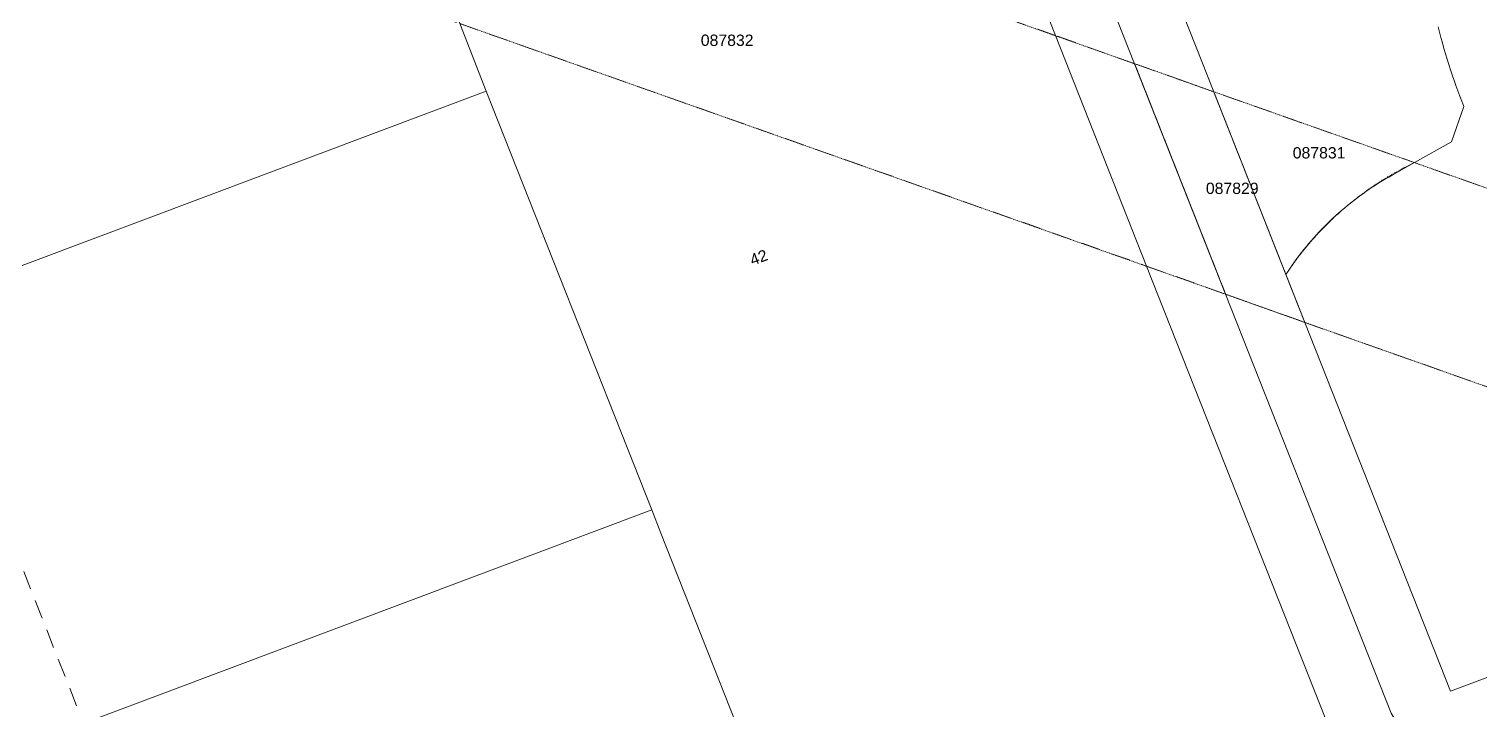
# Model space of a CAD drawing. Header units: metres. Extents: x 308997 to 310798, y 6265909 to 6266857.
# Drawn here: x 309370.8 to 309601.7, y 6266295.5 to 6266403.8 of the extents above; entities that cross this region are included whole.
import ezdxf

# ---------------------------------------------------------------- set-up
doc = ezdxf.new("R2010")
doc.units = ezdxf.units.M
for name, pattern in [('Dash', [5, 3, -2]), ('HIDDEN', [0.375, 0.25, -0.125]), ('HIDDEN2', [0.1875, 0.125, -0.0625])]:
    doc.linetypes.add(name, pattern=pattern)
for name, color, linetype, lineweight in [('Cadastre Developer_SP_EXT', 9, 'Continuous', 5), ('Cadastre Easements_SP_EXT', 9, 'Continuous', 5), ('Cadastre Land Parcels_SP_EXT', 9, 'Continuous', 5), ('Cadastre Other Property_SP_EXT', 9, 'HIDDEN', 5)]:
    doc.layers.add(name, color=color, linetype=linetype, lineweight=lineweight)
doc.styles.get("Standard").update_dxf_attribs({"font": 'arial.ttf'})

msp = doc.modelspace()

# ---------------------------------------------------------------- linework, layer by layer
at = {"layer": 'Cadastre Developer_SP_EXT', "linetype": 'Dash'}
msp.add_lwpolyline([(309364.69, 6266190.09), (309377.78, 6266195.2), (309383.73, 6266196.87), (309383.73, 6266196.87, -0.358424), (309392.45, 6266194.64), (309392.45, 6266194.64), (309449.45, 6266049.07), (309454.65, 6266035.8), (309456.23, 6266030.79), (309457.44, 6266026.42), (309459.76, 6266017.14), (309461.89, 6266011.75), (309461.89, 6266010.64), (309461.17, 6266009.96), (309497.39, 6266024.12), (309492.16, 6266023.73), (309489.37, 6266023.92), (309487.61, 6266023.92), (309487.61, 6266023.92, -0.305005), (309484.55, 6266026.24), (309484.55, 6266026.24), (309328.3, 6266423.48)], format="xyb", dxfattribs=at)
at = {"layer": 'Cadastre Easements_SP_EXT', "linetype": 'Dash'}
msp.add_lwpolyline([(309929.07, 6266263.33), (309803.06, 6266307.79), (309676.99, 6266352.28), (309559.32, 6266393.82), (309546.73, 6266398.29), (309534.15, 6266402.78), (309424.86, 6266441.32), (309394.53, 6266451.95), (309351.06, 6266435.64), (309439.35, 6266404.67), (309548.65, 6266366.09), (309561.22, 6266361.6), (309573.82, 6266357.12), (309666.33, 6266324.43), (309691.51, 6266315.54), (309817.6, 6266271), (309943.62, 6266226.48)], dxfattribs=at)
at = {"layer": 'Cadastre Land Parcels_SP_EXT', "linetype": 'Continuous'}
for points in [[(309573.82, 6266357.12), (309559.32, 6266393.82), (309518.05, 6266498.3), (309508.61, 6266494.78), (309546.73, 6266398.29), (309561.22, 6266361.6), (309587.56, 6266294.93), (309715.12, 6266084.4), (309721.04, 6266086.6), (309774.19, 6266106.36), (309691.51, 6266315.54), (309685.2, 6266331.5), (309666.33, 6266324.43), (309596.99, 6266298.45), (309573.82, 6266357.12)], [(309653.39, 6266061.43), (309715.12, 6266084.4), (309587.56, 6266294.93), (309561.22, 6266361.6), (309546.73, 6266398.29), (309508.61, 6266494.78), (309499.19, 6266491.24), (309534.15, 6266402.78), (309548.65, 6266366.09), (309578.16, 6266291.42), (309508.36, 6266230.05), (309522.59, 6266194.05), (309548.91, 6266127.43), (309575.24, 6266060.81), (309585.01, 6266036.08), (309653.39, 6266061.43)], [(309578.16, 6266291.42), (309548.65, 6266366.09), (309534.15, 6266402.78), (309499.19, 6266491.24), (309417.28, 6266460.49), (309424.86, 6266441.32), (309439.35, 6266404.67), (309443.59, 6266393.92), (309469.93, 6266327.3), (309471.37, 6266323.59), (309496.24, 6266260.67), (309508.36, 6266230.05), (309578.16, 6266291.42)], [(309443.59, 6266393.92), (309439.35, 6266404.67), (309424.86, 6266441.32), (309417.28, 6266460.49), (309394.53, 6266451.95), (309351.06, 6266435.64), (309228.6, 6266389.67), (309236.84, 6266368.86), (309243.86, 6266349.09), (309254.64, 6266322.94), (309443.59, 6266393.92)], [(309469.93, 6266327.3), (309443.59, 6266393.92), (309254.64, 6266322.94), (309257.11, 6266316.94), (309271.18, 6266286.42), (309286.22, 6266258.3), (309469.93, 6266327.3)]]:
    msp.add_lwpolyline(points, close=True, dxfattribs=at)
for points in [[(309518.05, 6266498.3), (309559.32, 6266393.82), (309570.8, 6266364.76), (309571.14, 6266365.27), (309571.14, 6266365.27), (309571.48, 6266365.78), (309571.84, 6266366.28), (309572.19, 6266366.78), (309572.56, 6266367.28), (309572.93, 6266367.77), (309573.3, 6266368.26), (309573.68, 6266368.74), (309574.07, 6266369.22), (309574.47, 6266369.69), (309574.87, 6266370.15), (309575.28, 6266370.61), (309575.69, 6266371.07), (309576.11, 6266371.52), (309576.53, 6266371.97), (309576.96, 6266372.41), (309577.4, 6266372.84), (309577.84, 6266373.27), (309578.28, 6266373.69), (309578.73, 6266374.11), (309579.19, 6266374.52), (309579.65, 6266374.93), (309580.12, 6266375.32), (309580.59, 6266375.72), (309581.07, 6266376.11), (309581.55, 6266376.49), (309582.04, 6266376.86), (309582.53, 6266377.23), (309583.03, 6266377.59), (309583.53, 6266377.95), (309584.04, 6266378.3), (309584.55, 6266378.64), (309585.06, 6266378.98), (309585.58, 6266379.31), (309586.1, 6266379.63), (309586.63, 6266379.95), (309587.16, 6266380.26), (309587.7, 6266380.56), (309591.26, 6266382.55), (309597.16, 6266385.84), (309599.11, 6266391.48), (309598.78, 6266392.3), (309598.46, 6266393.14), (309598.15, 6266393.97), (309597.85, 6266394.81), (309597.56, 6266395.64), (309597.27, 6266396.49), (309596.99, 6266397.33), (309596.72, 6266398.18), (309596.45, 6266399.03), (309596.19, 6266399.88), (309595.94, 6266400.73), (309595.7, 6266401.59), (309595.46, 6266402.44), (309595.24, 6266403.3), (309595.02, 6266404.17)], [(309595.02, 6266404.17), (309595.24, 6266403.3), (309595.46, 6266402.44), (309595.7, 6266401.59), (309595.94, 6266400.73), (309596.19, 6266399.88), (309596.45, 6266399.03), (309596.72, 6266398.18), (309596.99, 6266397.33), (309597.27, 6266396.49), (309597.56, 6266395.64), (309597.85, 6266394.81), (309598.15, 6266393.97), (309598.46, 6266393.14), (309598.78, 6266392.3), (309599.11, 6266391.48), (309597.16, 6266385.84), (309591.26, 6266382.55), (309587.7, 6266380.56), (309587.16, 6266380.26), (309586.63, 6266379.95), (309586.1, 6266379.63), (309585.58, 6266379.31), (309585.06, 6266378.98), (309584.55, 6266378.64), (309584.04, 6266378.3), (309583.53, 6266377.95), (309583.03, 6266377.59), (309582.53, 6266377.23), (309582.04, 6266376.86), (309581.55, 6266376.49), (309581.07, 6266376.11), (309580.59, 6266375.72), (309580.12, 6266375.32), (309579.65, 6266374.93), (309579.19, 6266374.52), (309578.73, 6266374.11), (309578.28, 6266373.69), (309577.84, 6266373.27), (309577.4, 6266372.84), (309576.96, 6266372.41), (309576.53, 6266371.97), (309576.11, 6266371.52), (309575.69, 6266371.07), (309575.28, 6266370.61), (309574.87, 6266370.15), (309574.47, 6266369.69), (309574.07, 6266369.22), (309573.68, 6266368.74), (309573.3, 6266368.26), (309572.93, 6266367.77), (309572.56, 6266367.28), (309572.19, 6266366.78), (309571.84, 6266366.28), (309571.48, 6266365.78), (309571.14, 6266365.27), (309570.8, 6266364.76), (309573.82, 6266357.12), (309596.99, 6266298.45), (309666.33, 6266324.43)]]:
    msp.add_lwpolyline(points, dxfattribs=at)
at = {"layer": 'Cadastre Other Property_SP_EXT', "linetype": 'HIDDEN2'}
for points in [[(309424.86, 6266441.32), (309439.35, 6266404.67), (309561.22, 6266361.6), (309546.73, 6266398.29), (309424.86, 6266441.32)], [(309546.73, 6266398.29), (309561.22, 6266361.6), (309573.82, 6266357.12), (309559.32, 6266393.82), (309546.73, 6266398.29)]]:
    msp.add_lwpolyline(points, close=True, dxfattribs=at)
for points in [[(309559.32, 6266393.82), (309570.8, 6266364.76), (309570.8, 6266364.76, -0.136228), (309591.26, 6266382.55), (309591.26, 6266382.55), (309559.32, 6266393.82)], [(309666.33, 6266324.43), (309685.2, 6266331.5), (309676.99, 6266352.28), (309591.26, 6266382.55), (309591.26, 6266382.55, 0.136679), (309570.8, 6266364.76), (309570.8, 6266364.76), (309573.82, 6266357.12), (309666.33, 6266324.43)]]:
    msp.add_lwpolyline(points, format="xyb", close=True, dxfattribs=at)

# ---------------------------------------------------------------- texts
at = {"layer": 'Cadastre Land Parcels_SP_EXT'}
msp.add_text('42', height=1.8, rotation=20.5703, dxfattribs=at).set_placement((309485.93, 6266366.13))
at = {"layer": 'Cadastre Other Property_SP_EXT'}
for s, p in [('087832', (309477.71, 6266401.12)), ('087831', (309571.89, 6266383.21)), ('087829', (309558.07, 6266377.56))]:
    msp.add_text(s, height=1.8, dxfattribs=at).set_placement(p)

doc.saveas('drawing.dxf')
